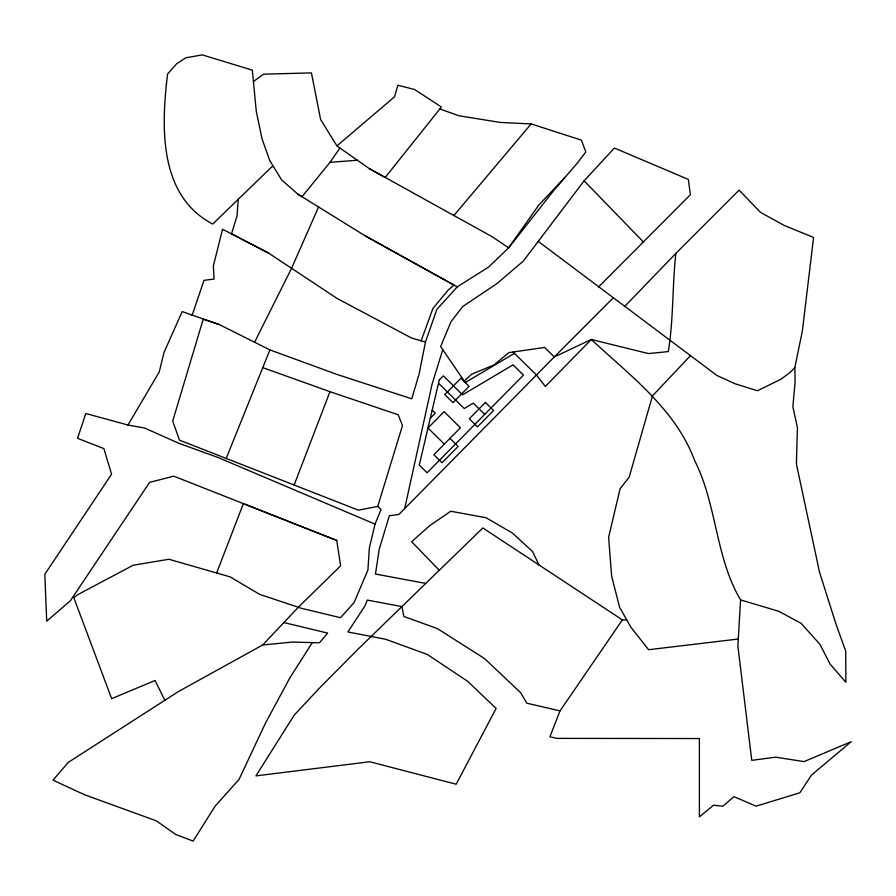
<?xml version="1.0" encoding="UTF-8"?>
<svg xmlns="http://www.w3.org/2000/svg" width="896" height="896" viewBox="0 0 896 896"><rect width="100%" height="100%" fill="white"/><g stroke="black" fill="none" stroke-linecap="round" stroke-linejoin="round"><path stroke-width="1.34" d="M626.73 619.864L622.362 619.886L560.022 710.898L549.898 736.77L556.886 738.382L699.395 738.539L699.395 816.861L713.451 805.224L722.926 806.165L733.992 796.656L756.101 806.187L799.882 792.77L811.518 775.051L851.2 741.686L804.059 761.611L775.746 757.176L751.755 760.357L737.878 646.016L740.566 599.906C715.266 557.256 717.013 504.717 694.68 460.645C675.562 409.158 630.056 375.525 591.293 339.483L554.288 356.944L398.866 514.483L389.379 515.704L379.221 549.27L375.446 574.045L425.768 583.43M238.235 199.326L237.026 216.048L231.482 233.766L268.419 252.986L337.176 298.491L411.376 337.949L425.466 342.082L419.104 373.968L411.813 398.821L336.65 374.326L269.898 349.899L219.408 324.61L182.19 311.584L164.013 352.486L159.23 372.008L127.949 425.029L85.814 413.504L77.549 438.29L103.869 448.594L111.597 474.174L44.8 574.291L46.726 621.141L70.302 600.846L149.621 482.35L173.757 476.168L336.739 540.445L340.614 565.846L298.301 607.275L262.64 645.008L178.371 691.589L68.32 762.35L52.998 780.17L84.661 794.797L156.352 820.837L175.672 834.445L193.122 841.098L215.253 805.986L238.952 779.542L265.675 722.714L289.968 677.69L312.312 642.611L319.491 642.79L327.634 633.08L283.853 622.552M740.566 599.906L778.792 611.285L801.08 623.336L819.874 644.235L829.954 663.891L845.858 682.27L845.734 651.213L836.226 624.826L819.582 572.432L796.398 463.949L797.429 427.672L792.882 406.818L795.088 381.819L794.853 367.494L802.357 330.938L813.579 237.451L784 225.344L760.413 212.296L739.144 190.109L675.864 253.4C672.213 286.059 673.635 319.054 668.293 351.59L648.435 353.573L591.293 339.483L545.339 386.467L536.469 375.01L513.117 352.016M404.69 508.57L432.062 384.238L442.781 349.698M421.142 340.816L432.902 308.482L447.866 290.405L453.947 285.062L365.434 236.006L298.066 194.286L281.714 180.029L269.774 160.597L262.069 139.014L256.29 111.395L252.325 70.146L202.294 54.902L185.875 57.781L176.478 63.93L167.574 74.054C161.246 126.09 158.368 195.798 212.744 224.022L271.88 166.712L272.955 166.634M219.408 324.61L203.213 319.245L172.715 421.03L179.48 440.149L358.4 510.16L377.72 506.442L381.091 509.421L375.032 524.138L369.354 547.982L367.931 569.979L354.077 602.594L340.502 617.702L301.403 608.306L259.627 594.35L230.182 576.89L168.896 559.261L133.157 565.264L77.112 594.989L73.864 597.778L111.653 698.645L155.053 680.501L164.864 700.28M377.72 506.442L402.483 425.578L398.182 414.758L329.974 391.686L262.763 367.64M192.024 315.538L203.997 280.336L214.066 279.082L213.36 265.843L222.555 229.275L268.419 252.986M425.466 342.082L436.811 309.445L457.24 286.877L488.589 267.064L508.648 247.834L554.03 190.109L577.158 163.262L585.85 151.95L581.347 140.123L531.149 123.928L500.382 122.45L459.054 115.797L439.835 108.954M216.653 572.992L243.376 503.63L336.739 540.445M294.112 485.083L329.974 391.686M226.072 458.763L269.898 349.899M318.674 206.763L291.402 268.666L254.587 342.238M298.066 194.286L302.03 196.683L330.03 162.322L339.931 148.008M598.427 287.112L690.368 194.734L688.341 179.402L614.387 148.053L584.114 180.824L523.32 261.083L497.056 283.517L462.762 306.499L451.013 321.686L440.63 346.562L465.259 382.558L514.461 353.349M453.891 215.51L531.149 123.928M690.346 355.79L652.467 395.853L629.171 477.165L620.11 488.701L608.619 537.286L611.654 576.173L619.528 607.107L630.829 627.133L648.603 649.712L737.834 639.083M564.682 177.755L538.821 205.016L508.648 247.834L492.251 236.779L369.544 168.762L336.918 145.902L320.6 119.448L311.427 72.901L263.558 74.166L253.411 81.547M624.501 306.645L675.864 253.4M794.853 367.494L790.059 372.467L781.088 379.165L757.434 390.746L735.269 383.835L717.035 375.558L538.25 241.382M430.282 418.23L435.288 413.157L432.186 410.099M613.032 298.054L554.288 356.944L544.645 347.446L508.894 352.621L494.01 364.963L471.912 374.069L464.229 381.035M560.022 710.898L526.77 703.17L520.699 692.731L484.546 658.571L437.394 628.589L403.85 616.47L401.923 606.592L367.315 600.085L364.997 605.83L347.894 631.971L385.739 639.296L427.291 654.438L467.712 681.341L496.115 708.434L456.176 784.224L369.802 761.757L255.92 775.88L294.224 715.109L319.189 688.397L358.12 649.13L482.843 527.957L622.362 619.886M336.918 145.902L394.475 96.869L397.914 85.21L414.691 89.544L441.392 107.005L385.202 177.442L369.544 168.762M262.64 645.008L292.398 642.074L312.312 642.611M330.03 162.322L357.392 160.238M127.949 425.029L144.581 428.019L178.45 443.128L218.31 457.61L375.032 524.138M365.434 236.006L457.24 286.877M484.747 414.366L473.323 403.122L464.229 408.52L438.514 383.186M449.971 438.379L458.136 446.432L442.019 462.762L433.854 454.709L460.432 427.762L444.102 411.645L427.986 427.986L444.315 444.091M584.114 180.824L643.384 241.942M439.275 570.293L411.678 541.722L429.531 525.818L450.71 511.246L486.102 517.742L512.288 532.963L532.526 551.477L538.966 564.939M439.264 379.971L419.283 465.035L427.123 472.763L523.477 375.11L513.072 364.851L462.549 394.834L443.318 375.861L439.264 379.971M460.914 378.269L444.808 394.598L452.973 402.662L469.09 386.322L460.914 378.269M485.419 402.438L469.302 418.768L477.467 426.832L493.584 410.502L485.419 402.438"/></g></svg>
